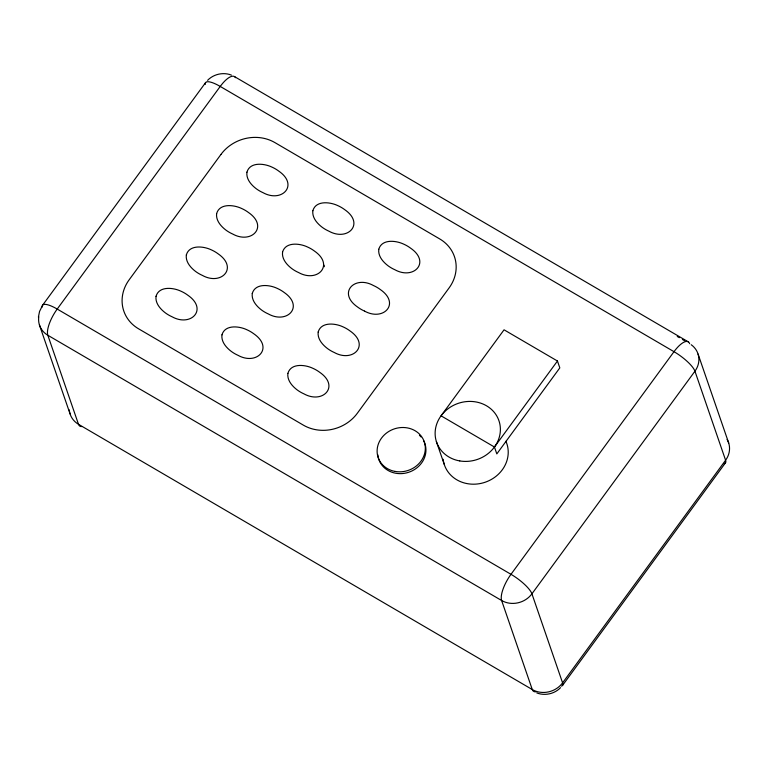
<?xml version="1.0" encoding="UTF-8"?>
<svg xmlns="http://www.w3.org/2000/svg" width="768" height="768" viewBox="0 0 768 768"><rect width="100%" height="100%" fill="white"/><g stroke="black" fill="none" stroke-linecap="round" stroke-linejoin="round"><path stroke-width="1.15" d="M38.4 317.165L39.533 311.51L42.643 305.146L205.651 82.522M494.458 447.034L557.453 361.018L504.048 329.808L441.062 415.824L494.458 447.034L496.819 453.907L559.814 367.882L557.453 361.018M562.493 685.478L725.29 463.075M207.581 80.342C213.6 74.083 223.296 71.923 231.389 75.091M560.563 687.658C554.544 693.917 544.848 696.077 536.755 692.909M364.55 311.098C383.434 321.61 400.742 303.629 380.323 289.555A38.89 34.954 -19 0 0 373.402 285.514C354.518 275.011 337.21 292.992 357.629 307.056A38.89 34.954 -19 0 0 364.55 311.098M688.262 341.837L234.528 76.618M677.251 336.461L679.315 337.67M682.416 339.485L684.49 340.694M728.736 443.126L698.074 354.086M39.408 324.874L70.07 413.914M436.358 441.475L444.202 464.246M324.077 265.181L324.346 266.707M727.085 439.43A21.984 19.757 -19 0 1 725.597 460.234A21.984 5.894 36.2 0 1 723.677 463.642M561.398 686.141A21.984 5.894 36.2 0 0 562.589 682.858L725.597 460.234L694.944 371.203A21.984 19.757 -19 0 0 691.2 344.717M536.026 691.738A21.984 7.622 -59.7 0 1 532.272 689.539L78.49 424.291A21.984 19.757 -19 0 1 69.293 409.891M81.734 426.557A21.984 7.622 -59.7 0 1 78.49 424.291L47.837 335.261A21.984 19.757 -19 0 1 38.784 316.781M689.654 343.709A21.984 7.622 -59.7 0 0 674.006 351.686L510.989 574.31A21.984 7.622 -59.7 0 0 501.619 600.499L532.272 689.539A21.984 19.757 -19 0 0 562.589 682.858L531.926 593.818A21.984 5.894 36.2 0 0 510.989 574.31L57.206 309.062A21.984 5.894 36.2 0 0 42.336 306.989M205.354 84.365A21.984 5.894 36.2 0 1 220.224 86.438L674.006 351.686A21.984 5.894 36.2 0 1 694.944 371.203L531.926 593.818A21.984 19.757 -19 0 1 501.619 600.499L47.837 335.261A21.984 7.622 -59.7 0 1 57.206 309.062L220.224 86.438A21.984 7.622 -59.7 0 1 235.536 77.712M505.91 441.283A32.976 29.635 -19 0 1 483.398 482.794A32.976 29.635 -19 0 1 443.136 459.254M423.533 440.525A24.355 21.888 -19 0 1 408.211 472.435A24.355 21.888 -19 0 1 377.818 454.762M419.453 435.322A24.355 21.888 -19 0 1 421.037 436.944M156.029 296.323C155.136 303.082 160.166 308.899 165.178 312.739A38.89 34.954 -19 0 0 172.099 316.79C190.982 327.293 208.291 309.312 187.872 295.248A38.89 34.954 -19 0 0 180.95 291.197C173.222 287.501 159.005 285.869 156.029 296.323M186.336 254.938C185.434 261.696 190.464 267.523 195.475 271.363A38.89 34.954 -19 0 0 202.397 275.405C221.28 285.917 238.589 267.936 218.17 253.862A38.89 34.954 -19 0 0 211.248 249.821C203.53 246.125 189.302 244.493 186.336 254.938M216.634 213.562C215.731 220.32 220.762 226.138 225.773 229.987A38.89 34.954 -19 0 0 232.694 234.029C251.578 244.531 268.886 226.55 248.467 212.486A38.89 34.954 -19 0 0 241.546 208.445C233.827 204.749 219.61 203.107 216.634 213.562M221.962 334.858C221.059 341.616 226.09 347.434 231.101 351.274A38.89 34.954 -19 0 0 238.022 355.325C256.906 365.827 274.214 347.846 253.795 333.782A38.89 34.954 -19 0 0 246.874 329.741C239.155 326.045 224.938 324.403 221.962 334.858M246.931 172.186C246.038 178.944 251.059 184.762 256.07 188.602A38.89 34.954 -19 0 0 262.992 192.653C281.875 203.155 299.194 185.174 278.765 171.11A38.89 34.954 -19 0 0 271.843 167.059C264.125 163.373 249.907 161.731 246.931 172.186M252.259 293.482C251.366 300.23 256.387 306.058 261.398 309.898A38.89 34.954 -19 0 0 268.32 313.939C287.203 324.451 304.522 306.47 284.093 292.406A38.89 34.954 -19 0 0 277.171 288.355C269.453 284.659 255.235 283.027 252.259 293.482M282.557 252.096C281.664 258.854 286.685 264.682 291.706 268.522A38.89 34.954 -19 0 0 298.627 272.563C317.501 283.075 334.819 265.094 314.4 251.021A38.89 34.954 -19 0 0 307.478 246.979C299.75 243.283 285.533 241.651 282.557 252.096M287.885 373.392C286.992 380.15 292.013 385.968 297.034 389.808A38.89 34.954 -19 0 0 303.955 393.859C322.829 404.362 340.147 386.381 319.728 372.317A38.89 34.954 -19 0 0 312.806 368.275C305.078 364.579 290.861 362.938 287.885 373.392M312.854 210.72C311.962 217.478 316.992 223.296 322.003 227.136A38.89 34.954 -19 0 0 328.925 231.187C347.808 241.69 365.117 223.709 344.698 209.645A38.89 34.954 -19 0 0 337.776 205.603C330.048 201.907 315.83 200.266 312.854 210.72M318.182 332.016C317.29 338.774 322.32 344.592 327.331 348.432A38.89 34.954 -19 0 0 334.253 352.483C353.136 362.986 370.445 345.005 350.026 330.941A38.89 34.954 -19 0 0 343.104 326.89C335.376 323.194 321.158 321.562 318.182 332.016M378.787 249.254C377.885 256.013 382.915 261.83 387.926 265.68A38.89 34.954 -19 0 0 394.848 269.722C413.731 280.224 431.04 262.243 410.621 248.179A38.89 34.954 -19 0 0 403.699 244.138C395.981 240.442 381.763 238.8 378.787 249.254M220.915 154.483L129.13 279.84A39.139 35.184 -19 0 0 138.547 328.79L303.36 425.136A39.139 35.184 -19 0 0 357.341 413.232L449.126 287.875A39.139 35.184 -19 0 0 439.709 238.925L274.896 142.589A39.139 35.184 -19 0 0 220.915 154.483M459.763 460.925A32.976 29.635 -19 0 0 499.152 421.354A32.976 29.635 -19 0 0 444.346 411.965A32.976 29.635 -19 0 0 459.763 460.925M395.002 471.408A24.355 21.888 -19 0 0 424.502 442.512A24.355 21.888 -19 0 0 384.154 435.072A24.355 21.888 -19 0 0 395.002 471.408"/></g></svg>
